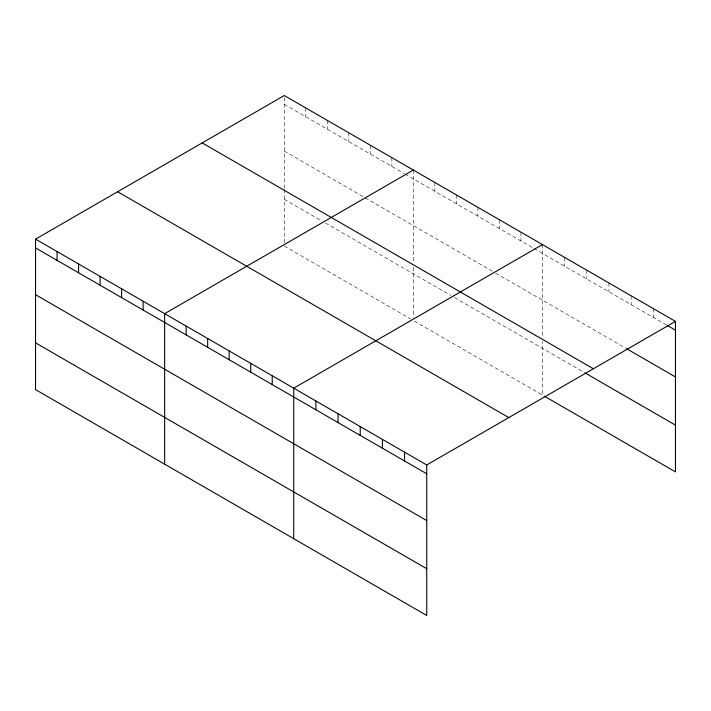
<?xml version="1.0" encoding="UTF-8"?>
<svg xmlns="http://www.w3.org/2000/svg" width="711" height="711" viewBox="0 0 711 711"><rect width="100%" height="100%" fill="white"/><g stroke="black" fill="none" stroke-linecap="round" stroke-linejoin="round"><path stroke-width="0.53" stroke-dasharray="3.56 2.67" d="M284.267 188.317L284.267 95.532M284.267 104.339L404.008 173.466M404.941 174.008L533.099 247.997M534.032 248.539L666.216 324.856M284.267 151.096L494.74 272.606M495.674 273.148L625.573 348.141M284.267 199.267L321.692 220.872M325.434 223.032L450.774 295.403M454.516 297.562L584.015 372.324M284.267 246.024L410.549 318.937M414.3 321.096L542.449 395.085L542.449 341.76M653.285 308.583L653.285 317.39M631.119 295.785L631.119 304.592M608.954 282.987L608.954 291.794M586.779 270.189L586.779 278.996M564.614 257.391L564.614 266.198M542.449 244.593L542.449 337.378M520.932 232.168L520.932 240.976M499.415 219.743L499.415 228.551M477.908 207.328L477.908 216.135M456.391 194.903L456.391 203.71M434.874 182.478L434.874 191.286M413.358 170.062L413.358 262.848M413.358 267.229L413.358 317.293M391.841 157.638L391.841 166.445M370.333 145.222L370.333 154.02M348.817 132.797L348.817 141.605M327.3 120.372L327.3 129.18M305.783 107.956L305.783 116.764M284.267 189.419L284.267 242.762"/><path stroke-width="1.07" d="M35.55 239.127L426.733 464.976L426.733 615.468L35.55 389.619L35.55 239.127L284.267 95.532L675.45 321.381L675.45 471.873L544.297 396.151M413.358 170.062L164.641 313.658L164.641 464.15M542.449 244.593L293.732 388.188L293.732 538.68M426.733 464.976L675.45 321.381M667.14 325.389L675.45 330.188M626.498 348.674L675.45 376.937M202.191 142.92L593.374 368.76M584.94 372.857L675.45 425.116M117.626 191.739L508.809 417.588M35.55 247.935L426.733 473.784M35.55 294.692L426.733 520.541M35.55 342.862L426.733 568.711M404.559 452.178L404.559 460.986M382.394 439.38L382.394 448.188M360.228 426.582L360.228 435.39M338.063 413.784L338.063 422.592M315.897 400.986L315.897 409.794M272.215 375.764L272.215 384.571M250.699 363.348L250.699 372.155M229.182 350.923L229.182 359.73M207.665 338.498L207.665 347.306M186.158 326.082L186.158 334.89M143.124 301.233L143.124 310.04M121.608 288.817L121.608 297.625M100.091 276.392L100.091 285.2M78.583 263.977L78.583 272.775M57.067 251.552L57.067 260.359"/></g></svg>
